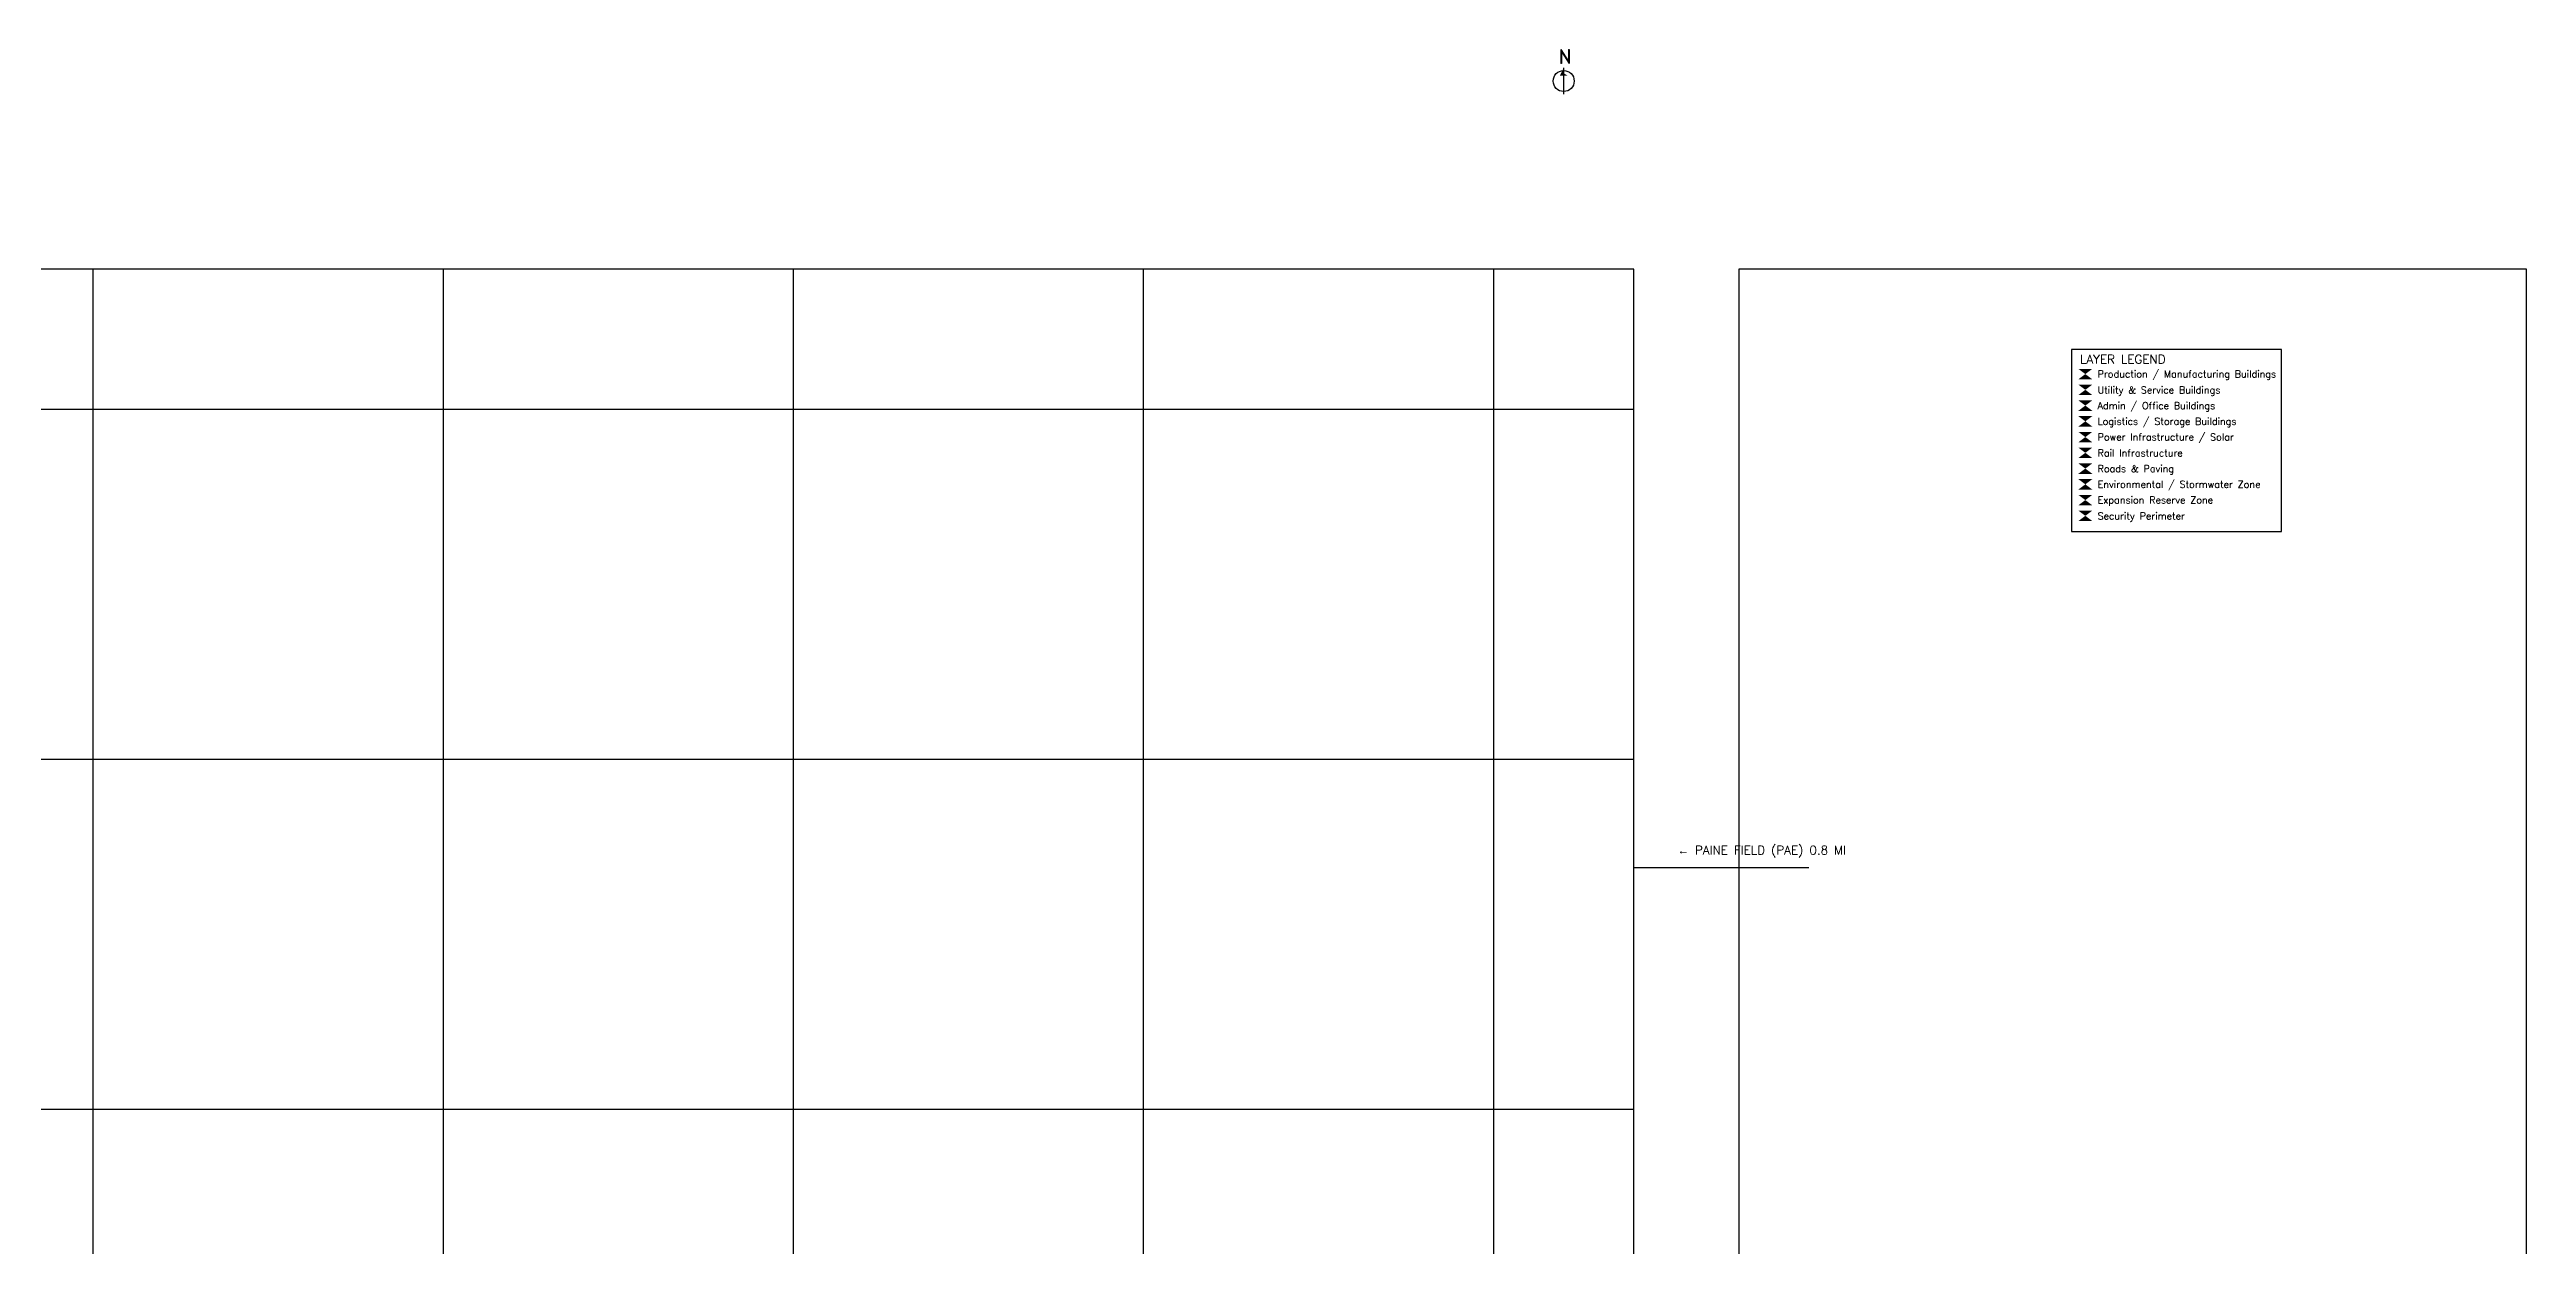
# Model space of a CAD drawing. Extents: x -150 to 5630, y -120 to 4861.
# Drawn here: x 2800 to 5630, y 3494 to 4861 of the extents above; entities that cross this region are included whole.
import ezdxf

# ---------------------------------------------------------------- set-up
doc = ezdxf.new("R2010")
doc.units = 0
for name, color, linetype in [('C-SITE-BOUN', 7, 'Continuous'), ('T-ROAD-PUBL', 8, 'Continuous'), ('X-ANNO-GRID', 8, 'Continuous'), ('X-ANNO-TEXT', 7, 'Continuous'), ('X-ANNO-TITL', 7, 'Continuous'), ('Z-ZONE-EXPN', 6, 'Continuous')]:
    doc.layers.add(name, color=color, linetype=linetype)
doc.styles.add('ENGINEERING', font='romans.shx')
doc.styles.add('TITLE', font='romand.shx')

msp = doc.modelspace()

# ---------------------------------------------------------------- linework, layer by layer
at = {"layer": 'C-SITE-BOUN'}
msp.add_lwpolyline([(50, 50), (4610, 50), (4610, 4610), (50, 4610), (50, 50)], dxfattribs=at)
at = {"layer": 'T-ROAD-PUBL'}
msp.add_line((4610, 3926), (4810, 3926), dxfattribs=at)
at = {"layer": 'X-ANNO-GRID'}
for p, q in [((2850, 50), (2850, 4610)), ((3250, 50), (3250, 4610)), ((3650, 50), (3650, 4610)), ((4050, 50), (4050, 4610)), ((4450, 50), (4450, 4610)), ((50, 4450), (4610, 4450)), ((50, 4050), (4610, 4050)), ((50, 3650), (4610, 3650))]:
    msp.add_line(p, q, dxfattribs=at)
at = {"layer": 'X-ANNO-TEXT'}
msp.add_line((4530, 4810), (4530, 4840), dxfattribs=at)
msp.add_circle((4530, 4825), 12, dxfattribs=at)
msp.add_solid([(4525.5, 4831), (4530, 4840), (4534.5, 4831), (4530, 4834)], dxfattribs=at)
at = {"layer": 'X-ANNO-TEXT', "color": 4}
for points in [[(5118, 4484), (5134, 4484), (5134, 4496), (5118, 4496)], [(5118, 4358), (5134, 4358), (5134, 4370), (5118, 4370)]]:
    msp.add_solid(points, dxfattribs=at)
at = {"layer": 'X-ANNO-TEXT', "color": 3}
msp.add_solid([(5118, 4466), (5134, 4466), (5134, 4478), (5118, 4478)], dxfattribs=at)
at = {"layer": 'X-ANNO-TEXT', "color": 5}
msp.add_solid([(5118, 4448), (5134, 4448), (5134, 4460), (5118, 4460)], dxfattribs=at)
at = {"layer": 'X-ANNO-TEXT', "color": 6}
for points in [[(5118, 4430), (5134, 4430), (5134, 4442), (5118, 4442)], [(5118, 4340), (5134, 4340), (5134, 4352), (5118, 4352)]]:
    msp.add_solid(points, dxfattribs=at)
at = {"layer": 'X-ANNO-TEXT', "color": 2}
msp.add_solid([(5118, 4412), (5134, 4412), (5134, 4424), (5118, 4424)], dxfattribs=at)
at = {"layer": 'X-ANNO-TEXT', "color": 1}
for points in [[(5118, 4394), (5134, 4394), (5134, 4406), (5118, 4406)], [(5118, 4322), (5134, 4322), (5134, 4334), (5118, 4334)]]:
    msp.add_solid(points, dxfattribs=at)
at = {"layer": 'X-ANNO-TEXT', "color": 8}
msp.add_solid([(5118, 4376), (5134, 4376), (5134, 4388), (5118, 4388)], dxfattribs=at)
at = {"layer": 'X-ANNO-TITL'}
msp.add_lwpolyline([(5110, 4310), (5350, 4310), (5350, 4518), (5110, 4518), (5110, 4310)], dxfattribs=at)
at = {"layer": 'Z-ZONE-EXPN'}
msp.add_lwpolyline([(4730, 50), (5630, 50), (5630, 4610), (4730, 4610), (4730, 50)], dxfattribs=at)

# ---------------------------------------------------------------- texts
at = {"layer": 'X-ANNO-TEXT'}
for s, height, style, p in [('N', 16, 'TITLE', (4524, 4845)), ('LAYER LEGEND', 10, 'TITLE', (5120, 4502)), ('Production / Manufacturing Buildings', 8, 'ENGINEERING', (5140, 4486)), ('Utility & Service Buildings', 8, 'ENGINEERING', (5140, 4468)), ('Admin / Office Buildings', 8, 'ENGINEERING', (5140, 4450)), ('Logistics / Storage Buildings', 8, 'ENGINEERING', (5140, 4432)), ('Power Infrastructure / Solar', 8, 'ENGINEERING', (5140, 4414)), ('Rail Infrastructure', 8, 'ENGINEERING', (5140, 4396)), ('Roads & Paving', 8, 'ENGINEERING', (5140, 4378)), ('Environmental / Stormwater Zone', 8, 'ENGINEERING', (5140, 4360)), ('Security Perimeter', 8, 'ENGINEERING', (5140, 4324)), ('Expansion Reserve Zone', 8, 'ENGINEERING', (5140, 4342)), ('← PAINE FIELD (PAE) 0.8 MI', 10, 'ENGINEERING', (4660, 3941))]:
    msp.add_text(s, height=height, dxfattribs=dict(at, style=style)).set_placement(p)

doc.saveas('drawing.dxf')
